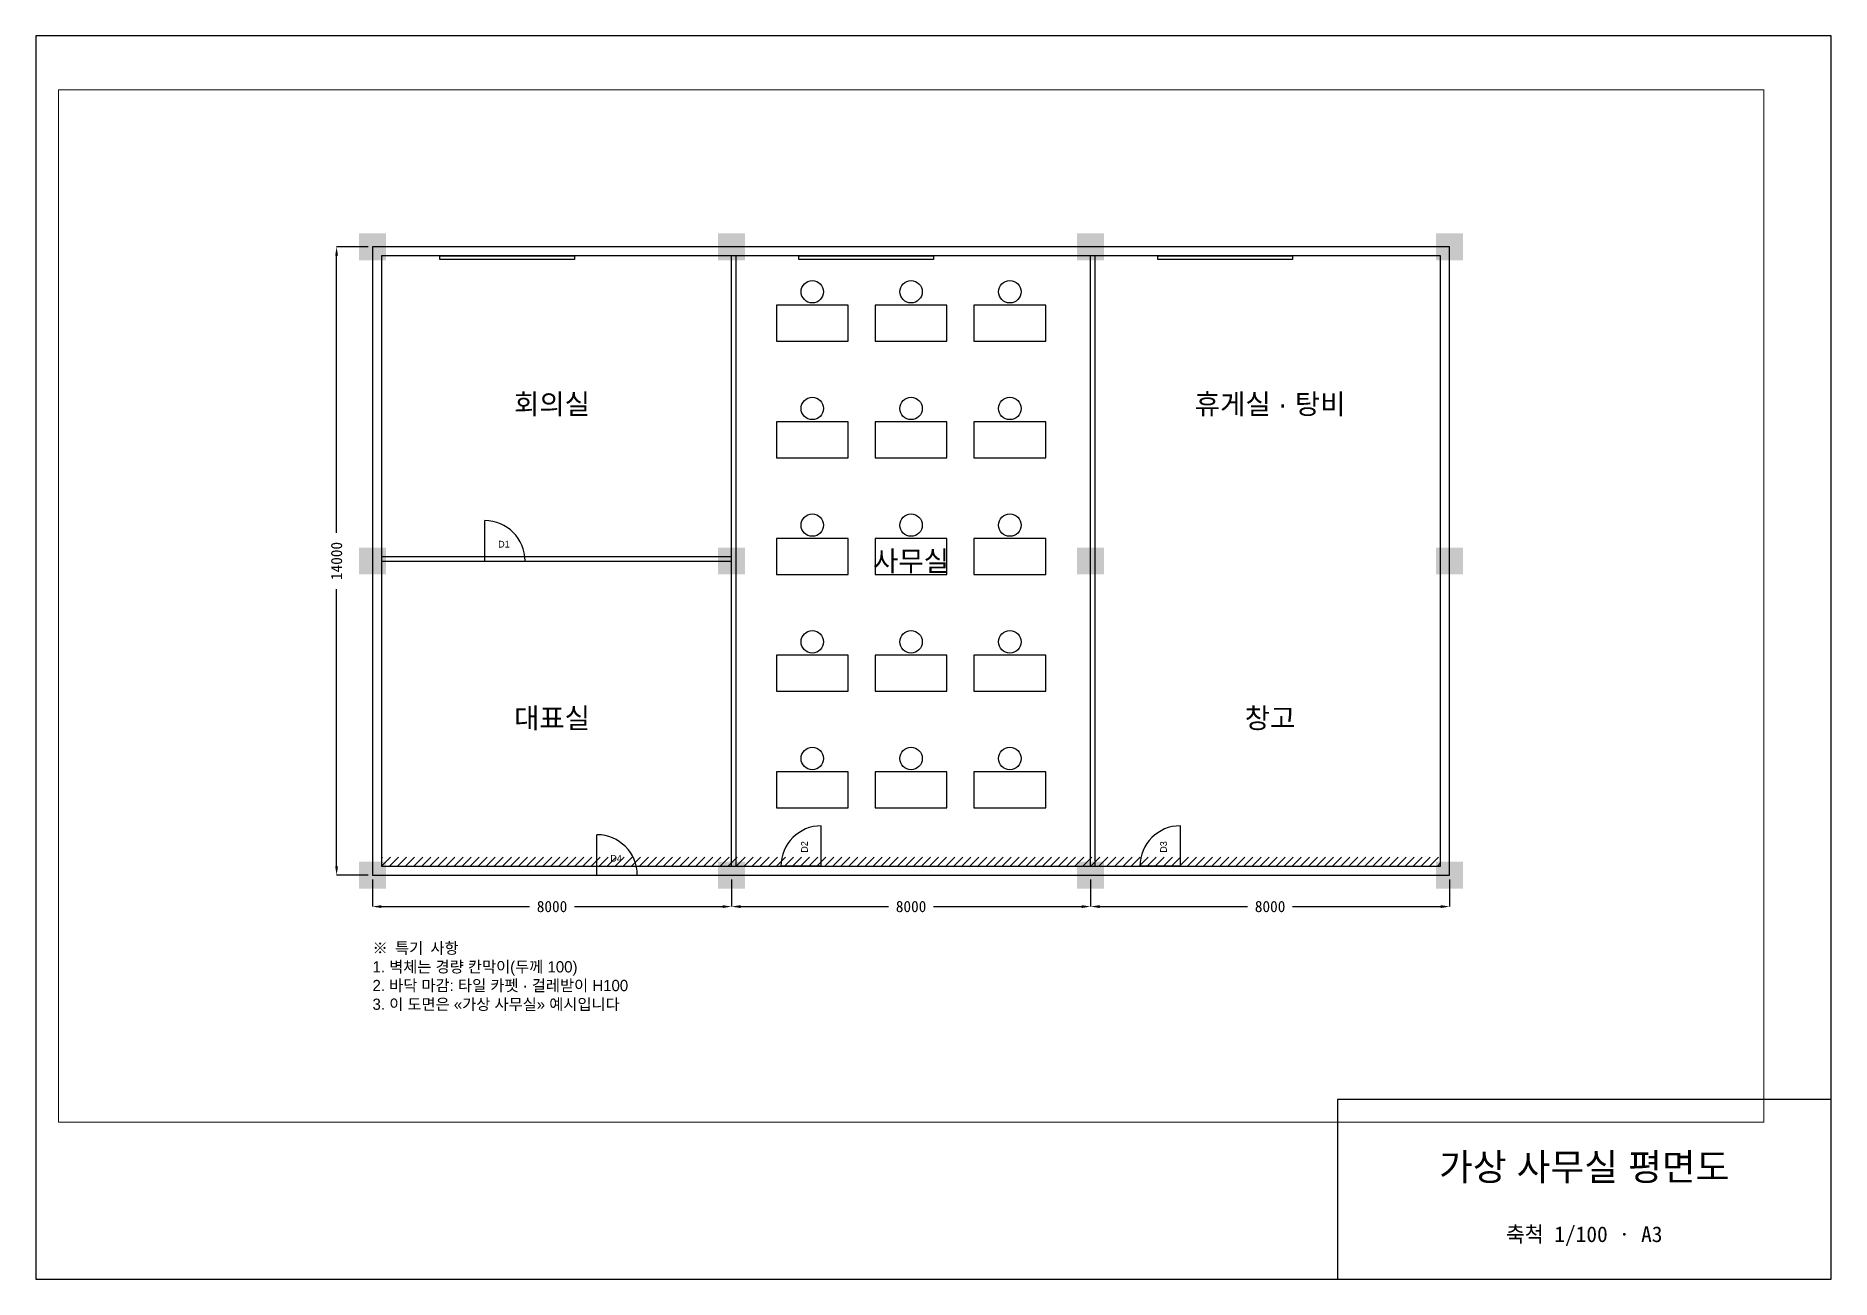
# Paper-space layout '도면' of a CAD drawing. Header units: millimetres. Extents: x 10 to 410, y 10 to 287.
# The model-space entities are those that its viewports show. They can reach past a viewport. Long polylines and large blocks are cut down to what shows.
import ezdxf
from ezdxf.enums import TextEntityAlignment as Align

# ---------------------------------------------------------------- set-up
doc = ezdxf.new("R2010")
doc.units = ezdxf.units.MM
for name, color, linetype in [('A-가구', 6, 'Continuous'), ('A-글', 2, 'Continuous'), ('A-기둥', 8, 'Continuous'), ('A-문', 3, 'Continuous'), ('A-벽', 7, 'Continuous'), ('A-창', 4, 'Continuous'), ('A-치수', 1, 'Continuous'), ('A-해치', 9, 'Continuous'), ('도곽', 7, 'Continuous')]:
    doc.layers.add(name, color=color, linetype=linetype)
doc.styles.add('본문', font='')
doc.styles.add('제목', font='YGO330.TTF')
doc.styles.get('본문').set_extended_font_data('나눔고딕')
doc.dimstyles.get("Standard").update_dxf_attribs({"dimtxt": 2.5, "dimasz": 2.5, "dimexe": 1.25, "dimexo": 0.625, "dimtad": 1, "dimcen": 2.5, "dimazin": 3, "dimtfac": 1, "dimtmove": 0, "dimatfit": 3})

# ---------------------------------------------------------------- blocks, each defined once
blk = doc.blocks.new('문900')
for q in [(0, 900), (900, 0)]:
    blk.add_line((0, 0), q)
blk.add_arc((0, 0), 900, 0, 90)
at = {"style": '본문'}
blk.add_attdef('번호', (300, 300), '', height=150, dxfattribs=at)
blk = doc.blocks.new('책상')
blk.add_lwpolyline([(0, 0), (1600, 0), (1600, 800), (0, 800)], close=True)
blk.add_circle((800, 1100), 250)
blk = doc.blocks.new('_CLOSEDFILLED')
at = {"color": 0, "linetype": 'BYBLOCK'}
blk.add_solid([(-1, 0.16), (0, 0), (-1, -0.16)], dxfattribs=at)
blk = doc.blocks.new('*D1')
for p, q in [((0, -100), (0, -700)), ((8000, -100), (8000, -700)), ((200, -700), (3500, -700)), ((4500, -700), (7800, -700))]:
    blk.add_line(p, q)
at = {"layer": 'Defpoints'}
for p in [(0, 0), (8000, 0), (0, -700)]:
    blk.add_point(p, dxfattribs=at)
at = {"layer": 'A-치수', "xscale": 200, "yscale": 200, "rotation": 180}
blk.add_blockref('_CLOSEDFILLED', (0, -700), dxfattribs=at)
at = {"layer": 'A-치수', "xscale": 200, "yscale": 200}
blk.add_blockref('_CLOSEDFILLED', (8000, -700), dxfattribs=at)
at = {"layer": 'A-치수', "insert": (4000, -700), "char_height": 250, "attachment_point": 5}
blk.add_mtext('8000', dxfattribs=at)
blk = doc.blocks.new('*D2')
for p, q in [((8000, -100), (8000, -700)), ((16000, -100), (16000, -700)), ((8200, -700), (11500, -700)), ((12500, -700), (15800, -700))]:
    blk.add_line(p, q)
at = {"layer": 'Defpoints'}
for p in [(8000, 0), (16000, 0), (8000, -700)]:
    blk.add_point(p, dxfattribs=at)
at = {"layer": 'A-치수', "xscale": 200, "yscale": 200, "rotation": 180}
blk.add_blockref('_CLOSEDFILLED', (8000, -700), dxfattribs=at)
at = {"layer": 'A-치수', "xscale": 200, "yscale": 200}
blk.add_blockref('_CLOSEDFILLED', (16000, -700), dxfattribs=at)
at = {"layer": 'A-치수', "insert": (12000, -700), "char_height": 250, "attachment_point": 5}
blk.add_mtext('8000', dxfattribs=at)
blk = doc.blocks.new('*D3')
for p, q in [((16000, -100), (16000, -700)), ((24000, -100), (24000, -700)), ((16200, -700), (19500, -700)), ((20500, -700), (23800, -700))]:
    blk.add_line(p, q)
at = {"layer": 'Defpoints'}
for p in [(16000, 0), (24000, 0), (16000, -700)]:
    blk.add_point(p, dxfattribs=at)
at = {"layer": 'A-치수', "xscale": 200, "yscale": 200, "rotation": 180}
blk.add_blockref('_CLOSEDFILLED', (16000, -700), dxfattribs=at)
at = {"layer": 'A-치수', "xscale": 200, "yscale": 200}
blk.add_blockref('_CLOSEDFILLED', (24000, -700), dxfattribs=at)
at = {"layer": 'A-치수', "insert": (20000, -700), "char_height": 250, "attachment_point": 5}
blk.add_mtext('8000', dxfattribs=at)
blk = doc.blocks.new('*D4')
for p, q in [((-100, 14000), (-800, 14000)), ((-800, 7625), (-800, 13800)), ((-800, 200), (-800, 6375)), ((-100, 0), (-800, 0))]:
    blk.add_line(p, q)
at = {"layer": 'Defpoints'}
for p in [(0, 14000), (-800, 0), (0, 0)]:
    blk.add_point(p, dxfattribs=at)
at = {"layer": 'A-치수', "xscale": 200, "yscale": 200}
for p, rotation in [((-800, 14000), 90), ((-800, 0), 270)]:
    blk.add_blockref('_CLOSEDFILLED', p, dxfattribs=dict(at, rotation=rotation))
at = {"layer": 'A-치수', "insert": (-800, 7000), "char_height": 250, "attachment_point": 5, "rotation": 90}
blk.add_mtext('14000', dxfattribs=at)

msp = doc.modelspace()

# ---------------------------------------------------------------- hatches: boundary and pattern name
at = {"layer": 'A-기둥'}
for points in [[(-300, 13700), (300, 13700), (300, 14300), (-300, 14300)], [(7700, 13700), (8300, 13700), (8300, 14300), (7700, 14300)], [(15700, 13700), (16300, 13700), (16300, 14300), (15700, 14300)], [(23700, 13700), (24300, 13700), (24300, 14300), (23700, 14300)], [(-300, 6700), (300, 6700), (300, 7300), (-300, 7300)], [(7700, 6700), (8300, 6700), (8300, 7300), (7700, 7300)], [(15700, 6700), (16300, 6700), (16300, 7300), (15700, 7300)], [(23700, 6700), (24300, 6700), (24300, 7300), (23700, 7300)], [(-300, -300), (300, -300), (300, 300), (-300, 300)], [(7700, -300), (8300, -300), (8300, 300), (7700, 300)], [(15700, -300), (16300, -300), (16300, 300), (15700, 300)], [(23700, -300), (24300, -300), (24300, 300), (23700, 300)]]:
    msp.add_hatch(color=8, dxfattribs=at).paths.add_polyline_path(points)
at = {"layer": 'A-해치'}
h = msp.add_hatch(dxfattribs=at)
h.set_pattern_fill('ANSI31', scale=40)
h.paths.add_polyline_path([(200, 200), (23800, 200), (23800, 400), (200, 400)])

# ---------------------------------------------------------------- linework, layer by layer
at = {"layer": 'A-벽'}
for p, q in [((8000, 200), (8000, 13800)), ((8100, 200), (8100, 13800)), ((16000, 200), (16000, 13800)), ((16100, 200), (16100, 13800)), ((200, 7100), (8000, 7100)), ((200, 7000), (8000, 7000))]:
    msp.add_line(p, q, dxfattribs=at)
for points in [[(0, 0), (24000, 0), (24000, 14000), (0, 14000)], [(200, 200), (23800, 200), (23800, 13800), (200, 13800)]]:
    msp.add_lwpolyline(points, close=True, dxfattribs=at)
at = {"layer": 'A-창'}
for points in [[(1500, 13800), (4500, 13800), (4500, 13720), (1500, 13720)], [(9500, 13800), (12500, 13800), (12500, 13720), (9500, 13720)], [(17500, 13800), (20500, 13800), (20500, 13720), (17500, 13720)]]:
    msp.add_lwpolyline(points, close=True, dxfattribs=at)

# ---------------------------------------------------------------- block references
at = {"layer": 'A-가구'}
for p in [(9000, 11900), (11200, 11900), (13400, 11900), (9000, 9300), (11200, 9300), (13400, 9300), (9000, 6700), (11200, 6700), (13400, 6700), (9000, 4100), (11200, 4100), (13400, 4100), (9000, 1500), (11200, 1500), (13400, 1500)]:
    msp.add_blockref('책상', p, dxfattribs=at)
at = {"layer": 'A-문'}
for p, values in [((2500, 7000), {'번호': 'D1'}), ((5000, 0), {'번호': 'D4'})]:
    msp.add_blockref('문900', p, dxfattribs=at).add_auto_attribs(values)
at = {"layer": 'A-문', "rotation": 90}
for p, values in [((10000, 200), {'번호': 'D2'}), ((18000, 200), {'번호': 'D3'})]:
    msp.add_blockref('문900', p, dxfattribs=at).add_auto_attribs(values)

# ---------------------------------------------------------------- texts
at = {"layer": 'A-글', "style": '제목'}
for s, p in [('회의실', (4000, 10500)), ('휴게실 · 탕비', (20000, 10500)), ('사무실', (12000, 7000)), ('대표실', (4000, 3500)), ('창고', (20000, 3500))]:
    msp.add_text(s, height=450, dxfattribs=at).set_placement(p, align=Align.MIDDLE_CENTER)
at = {"layer": 'A-글', "insert": (0, -1500), "char_height": 250, "width": 9000, "attachment_point": 1, "style": '본문'}
msp.add_mtext('{\\f굴림체|b0|i0|c129|p49;※ 특기 사항}\\P1. 벽체는 경량 칸막이(두께 100)\\P2. 바닥 마감: 타일 카펫 · 걸레받이 H100\\P3. 이 도면은 «가상 사무실» 예시입니다', dxfattribs=at)

# ---------------------------------------------------------------- dimensions: what is measured, and where the dimension line sits
at = {"layer": 'A-치수'}
dim = msp.add_linear_dim(base=(-800, 0), p1=(0, 0), p2=(0, 14000), angle=90, dimstyle='Standard', override={"dimtxt": 250, "dimasz": 200, "dimexo": 100, "dimgap": 80}, dxfattribs=at)
dim.commit()
dim.dimension.update_dxf_attribs({"geometry": '*D4', "text_midpoint": (-800, 7000)})
for base, p1, p2, picture, middle in [((0, -700), (0, 0), (8000, 0), '*D1', (4000, -700)), ((8000, -700), (8000, 0), (16000, 0), '*D2', (12000, -700)), ((16000, -700), (16000, 0), (24000, 0), '*D3', (20000, -700))]:
    dim = msp.add_linear_dim(base=base, p1=p1, p2=p2, dimstyle='Standard', override={"dimtxt": 250, "dimasz": 200, "dimexo": 100, "dimgap": 80}, dxfattribs=at)
    dim.commit()
    dim.dimension.update_dxf_attribs({"geometry": picture, "text_midpoint": middle})

psp = doc.layouts.new('도면')

# ---------------------------------------------------------------- linework, layer by layer
at = {"layer": '도곽'}
for points in [[(10, 10), (410, 10), (410, 287), (10, 287)], [(300, 10), (410, 10), (410, 50), (300, 50)]]:
    psp.add_lwpolyline(points, close=True, dxfattribs=at)

# ---------------------------------------------------------------- texts
at = {"layer": '도곽', "style": '제목'}
psp.add_text('가상 사무실 평면도', height=6, dxfattribs=at).set_placement((355, 35), align=Align.MIDDLE_CENTER)
at = {"layer": '도곽'}
psp.add_text('축척 1/100 · A3', height=3.5, dxfattribs=at).set_placement((355, 20), align=Align.MIDDLE_CENTER)

# ---------------------------------------------------------------- viewports
at = {"layer": 'VIEWPORTS'}
psp.add_viewport(center=(205, 160), size=(380, 230), view_center_point=(12000, 6000), view_height=23000, dxfattribs=at)

doc.saveas('drawing.dxf')
